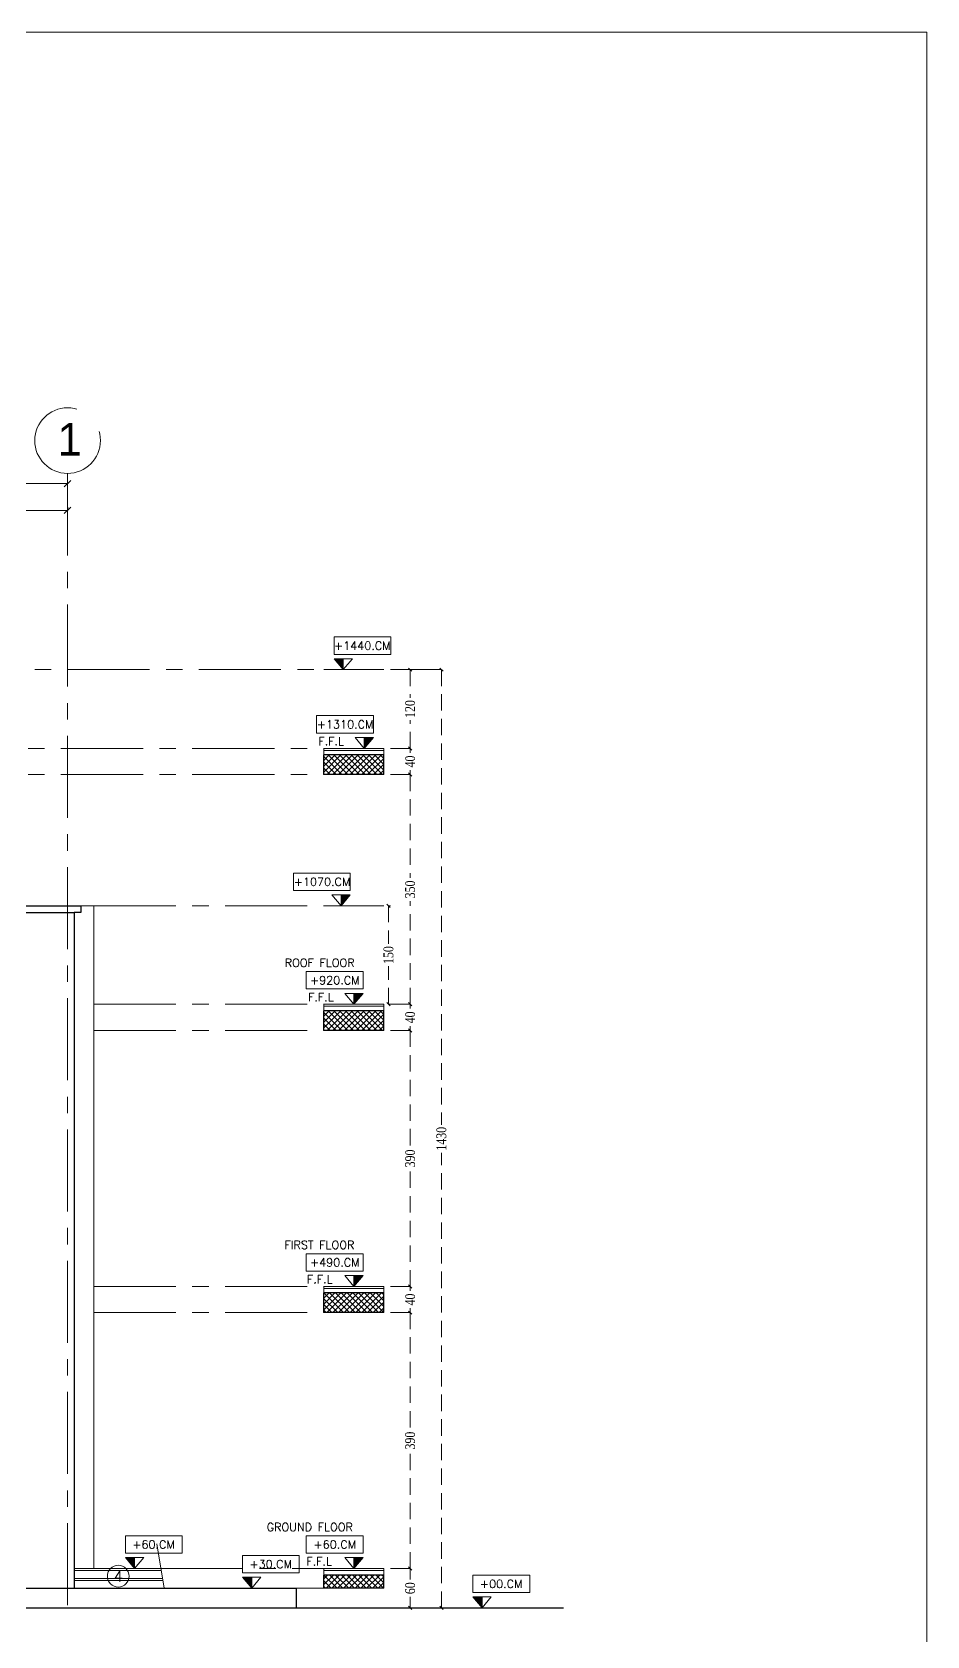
# Model space of a CAD drawing. Header units: inches. Extents: x -114 to 635, y -137 to 57.
# Drawn here: x 435.25 to 448.88, y 13.45 to 37.89 of the extents above; entities that cross this region are included whole.
import ezdxf
from ezdxf.enums import TextEntityAlignment as Align

# ---------------------------------------------------------------- set-up
doc = ezdxf.new("R2010")
doc.units = ezdxf.units.IN
doc.header["$MEASUREMENT"] = 0
doc.header["$PDMODE"] = 98
for name, pattern in [('CENTER', [2, 1.25, -0.25, 0.25, -0.25]), ('CENTERX2', [4, 2.5, -0.5, 0.5, -0.5]), ('DASHED2', [0.375, 0.25, -0.125])]:
    doc.linetypes.add(name, pattern=pattern)
doc.layers.get('0').update_dxf_attribs({"lineweight": 5})
doc.layers.get('Defpoints').update_dxf_attribs({"lineweight": 5})
for name, color, linetype, lineweight in [('A-FIN TAG', 1, 'Continuous', 9), ('A-FINISHING', 2, 'Continuous', 5), ('A-LEVEL TEXT', 3, 'Continuous', 5), ('AXIS DIMENSION', 8, 'Continuous', 5), ('BORDER A2', 7, 'Continuous', 50), ('dim', 1, 'Continuous', 9), ('ELEVATION 00', 7, 'Continuous', 30), ('ELEVATION 01', 4, 'Continuous', 25), ('ELEVATION05', 15, 'Continuous', 9), ('HATCH', 15, 'Continuous', 0), ('LEVEL SYMBOL', 8, 'Continuous', 5), ('LEVELS', 251, 'Continuous', 5), ('ROOMS DIMENSION', 3, 'Continuous', 5), ('STAIR', 1, 'Continuous', 5), ('WALL PROPOSED', 7, 'Continuous', 30)]:
    doc.layers.add(name, color=color, linetype=linetype, lineweight=lineweight)
doc.layers.add('AXIES', color=7, linetype='CENTER', lineweight=0, true_color=0x949596)
doc.styles.add('A0$0$002-F.FLOOR PLAN$0$xref plans$0$ATTRIBUTE', font='BKANT.TTF')
doc.styles.add('COMP', font='complex_.ttf')
doc.styles.add('MAIN', font='')
doc.styles.add('ROMANS', font='romans.shx', dxfattribs={"width": 0.7})
doc.styles.add('ST', font='times.ttf', dxfattribs={"width": 0.8})
doc.styles.add('TEXTN', font='arial.ttf', dxfattribs={"height": 0.2})
doc.styles.add('TEXTS', font='arial.ttf', dxfattribs={"width": 0.8})
doc.styles.get('MAIN').set_extended_font_data('Shonar Bangla')
doc.dimstyles.new('MFS-AXIS', dxfattribs={"dimtxt": 0.22, "dimasz": 0.1, "dimexe": 0, "dimexo": 0.15, "dimgap": 0.05, "dimtad": 1, "dimdec": 0, "dimlfac": 100, "dimzin": 0, "dimdsep": 46, "dimtxsty": 'MAIN', "dimblk": 'OBLIQUE', "dimcen": 0.09, "dimclrd": 1, "dimclre": 1, "dimclrt": 2, "dimadec": 0, "dimazin": 0, "dimtfac": 1, "dimtdec": 0, "dimtix": 1, "dimtofl": 0, "dimtmove": 2, "dimatfit": 3, "dimldrblk": 'OBLIQUE', "dimfxl": 0.05, "dimfxlon": 1, "dimtolj": 1, "dimtzin": 0, "dimlwd": -1, "dimarcsym": 1})
doc.dimstyles.new('RASH PLAN', dxfattribs={"dimtxt": 0.15, "dimasz": 0.05, "dimexe": 0, "dimexo": 0.1, "dimgap": 0.05, "dimtad": 0, "dimdec": 0, "dimlfac": 100, "dimzin": 0, "dimdsep": 46, "dimtxsty": 'ST', "dimblk": 'OBLIQUE', "dimcen": 0.09, "dimclrd": 200, "dimclre": 6, "dimclrt": 1, "dimadec": 0, "dimazin": 0, "dimtfac": 1, "dimtdec": 0, "dimtmove": 1, "dimatfit": 3, "dimldrblk": 'OBLIQUE', "dimfxl": 0, "dimtolj": 1, "dimtzin": 0, "dimlwd": -1, "dimlwe": -1, "dimarcsym": 0})

# ---------------------------------------------------------------- blocks, each defined once
blk = doc.blocks.new('_Oblique')
at = {"color": 0, "lineweight": -2}
blk.add_line((-0.5, -0.5), (0.5, 0.5), dxfattribs=at)
blk = doc.blocks.new('*D94')
at = {"layer": 'Defpoints', "color": 0, "transparency": 16777216}
for p in [(440.604, 18.774, 1890.58), (441.004, 18.774), (440.604, 18.374, 1890.818)]:
    blk.add_point(p, dxfattribs=at)
at = {"layer": 'ROOMS DIMENSION', "color": 3, "transparency": 16777216}
for p, q in [((440.704, 18.774), (441.004, 18.774)), ((440.704, 18.374), (441.004, 18.374))]:
    blk.add_line(p, q, dxfattribs=at)
at = {"layer": 'ROOMS DIMENSION', "color": 3, "linetype": 'DASHED2', "transparency": 16777216}
for p, q in [((441.004, 18.774), (441.004, 18.708)), ((441.004, 18.374), (441.004, 18.44))]:
    blk.add_line(p, q, dxfattribs=at)
at = {"layer": 'ROOMS DIMENSION', "color": 3, "transparency": 16777216, "xscale": 0.05, "yscale": 0.05, "zscale": 0.05}
for p, rotation in [((441.004, 18.774), 90), ((441.004, 18.374), 270)]:
    blk.add_blockref('_Oblique', p, dxfattribs=dict(at, rotation=rotation))
at = {"layer": 'ROOMS DIMENSION', "color": 3, "transparency": 16777216, "insert": (441.004, 18.574), "char_height": 0.15, "attachment_point": 5, "rotation": 90, "style": 'ST'}
blk.add_mtext('\\A1;40', dxfattribs=at)
blk = doc.blocks.new('*D95')
at = {"layer": 'Defpoints', "color": 0, "transparency": 16777216}
for p in [(440.604, 14.474, 4307.863), (441.004, 14.474), (440.604, 13.874)]:
    blk.add_point(p, dxfattribs=at)
at = {"layer": 'ROOMS DIMENSION', "color": 3, "transparency": 16777216}
for p, q in [((440.704, 14.474), (441.004, 14.474)), ((440.704, 13.874), (441.004, 13.874))]:
    blk.add_line(p, q, dxfattribs=at)
at = {"layer": 'ROOMS DIMENSION', "color": 3, "linetype": 'DASHED2', "transparency": 16777216}
for p, q in [((441.004, 14.474), (441.004, 14.306)), ((441.004, 13.874), (441.004, 14.042))]:
    blk.add_line(p, q, dxfattribs=at)
at = {"layer": 'ROOMS DIMENSION', "color": 3, "transparency": 16777216, "xscale": 0.05, "yscale": 0.05, "zscale": 0.05}
for p, rotation in [((441.004, 14.474), 90), ((441.004, 13.874), 270)]:
    blk.add_blockref('_Oblique', p, dxfattribs=dict(at, rotation=rotation))
at = {"layer": 'ROOMS DIMENSION', "color": 3, "transparency": 16777216, "insert": (441.004, 14.174), "char_height": 0.15, "attachment_point": 5, "rotation": 90, "style": 'ST'}
blk.add_mtext('\\A1;60', dxfattribs=at)
blk = doc.blocks.new('*D96')
at = {"layer": 'Defpoints', "color": 0, "transparency": 16777216}
for p in [(440.604, 18.374, -0.002), (441.004, 18.374), (440.604, 14.474)]:
    blk.add_point(p, dxfattribs=at)
at = {"layer": 'ROOMS DIMENSION', "color": 3, "transparency": 16777216}
for p, q in [((440.704, 18.374), (441.004, 18.374)), ((440.704, 14.474), (441.004, 14.474))]:
    blk.add_line(p, q, dxfattribs=at)
at = {"layer": 'ROOMS DIMENSION', "color": 3, "linetype": 'DASHED2', "transparency": 16777216}
for p, q in [((441.004, 18.374), (441.004, 16.6)), ((441.004, 14.474), (441.004, 16.248))]:
    blk.add_line(p, q, dxfattribs=at)
at = {"layer": 'ROOMS DIMENSION', "color": 3, "transparency": 16777216, "xscale": 0.05, "yscale": 0.05, "zscale": 0.05}
for p, rotation in [((441.004, 18.374), 90), ((441.004, 14.474), 270)]:
    blk.add_blockref('_Oblique', p, dxfattribs=dict(at, rotation=rotation))
at = {"layer": 'ROOMS DIMENSION', "color": 3, "transparency": 16777216, "insert": (441.004, 16.424), "char_height": 0.15, "attachment_point": 5, "rotation": 90, "style": 'ST'}
blk.add_mtext('\\A1;390', dxfattribs=at)
blk = doc.blocks.new('*D97')
at = {"layer": 'Defpoints', "color": 0, "transparency": 16777216}
for p in [(440.604, 22.674, 0.475), (441.004, 22.674), (440.604, 18.774)]:
    blk.add_point(p, dxfattribs=at)
at = {"layer": 'ROOMS DIMENSION', "color": 3, "transparency": 16777216}
for p, q in [((440.704, 22.674), (441.004, 22.674)), ((440.704, 18.774), (441.004, 18.774))]:
    blk.add_line(p, q, dxfattribs=at)
at = {"layer": 'ROOMS DIMENSION', "color": 3, "linetype": 'DASHED2', "transparency": 16777216}
for p, q in [((441.004, 22.674), (441.004, 20.9)), ((441.004, 18.774), (441.004, 20.548))]:
    blk.add_line(p, q, dxfattribs=at)
at = {"layer": 'ROOMS DIMENSION', "color": 3, "transparency": 16777216, "xscale": 0.05, "yscale": 0.05, "zscale": 0.05}
for p, rotation in [((441.004, 22.674), 90), ((441.004, 18.774), 270)]:
    blk.add_blockref('_Oblique', p, dxfattribs=dict(at, rotation=rotation))
at = {"layer": 'ROOMS DIMENSION', "color": 3, "transparency": 16777216, "insert": (441.004, 20.724), "char_height": 0.15, "attachment_point": 5, "rotation": 90, "style": 'ST'}
blk.add_mtext('\\A1;390', dxfattribs=at)
blk = doc.blocks.new('*D98')
at = {"layer": 'Defpoints', "color": 0, "transparency": 16777216}
for p in [(440.604, 23.074, 1890.58), (441.004, 23.074), (440.604, 22.674, 1890.818)]:
    blk.add_point(p, dxfattribs=at)
at = {"layer": 'ROOMS DIMENSION', "color": 3, "transparency": 16777216}
for p, q in [((440.704, 23.074), (441.004, 23.074)), ((440.704, 22.674), (441.004, 22.674))]:
    blk.add_line(p, q, dxfattribs=at)
at = {"layer": 'ROOMS DIMENSION', "color": 3, "linetype": 'DASHED2', "transparency": 16777216}
for p, q in [((441.004, 23.074), (441.004, 23.008)), ((441.004, 22.674), (441.004, 22.74))]:
    blk.add_line(p, q, dxfattribs=at)
at = {"layer": 'ROOMS DIMENSION', "color": 3, "transparency": 16777216, "xscale": 0.05, "yscale": 0.05, "zscale": 0.05}
for p, rotation in [((441.004, 23.074), 90), ((441.004, 22.674), 270)]:
    blk.add_blockref('_Oblique', p, dxfattribs=dict(at, rotation=rotation))
at = {"layer": 'ROOMS DIMENSION', "color": 3, "transparency": 16777216, "insert": (441.004, 22.874), "char_height": 0.15, "attachment_point": 5, "rotation": 90, "style": 'ST'}
blk.add_mtext('\\A1;40', dxfattribs=at)
blk = doc.blocks.new('TAG-ELE-LVL')
at = {"layer": 'LEVEL SYMBOL'}
for p, q in [((-0.21, 0.35), (-0.21, 0.75)), ((-0.21, 0.75), (1.09, 0.75)), ((1.09, 0.35), (1.09, 0.75)), ((-0.21, 0.35), (1.09, 0.35)), ((0, 0), (0, 0.25))]:
    blk.add_line(p, q, dxfattribs=at)
blk.add_lwpolyline([(0, 0), (0.21, 0.25), (-0.21, 0.25)], close=True, dxfattribs=at)
blk.add_solid([(-0.21, 0.25), (0, 0), (0, 0.25)], dxfattribs=at)
at = {"layer": 'LEVEL SYMBOL', "style": 'TEXTN', "width": 0.75}
blk.add_attdef('-', (0.361, 0.07), '', height=0.175, dxfattribs=at)
at = {"layer": 'LEVELS', "color": 1, "style": 'TEXTS', "width": 0.75}
blk.add_attdef('FLOOR-NAME', text='', height=0.25, dxfattribs=at).set_placement((-0.21, 0.8), align=Align.BOTTOM_LEFT)
blk.add_attdef('LVL', text='', height=0.225, dxfattribs=at).set_placement((0.44, 0.55), align=Align.MIDDLE_CENTER)
blk = doc.blocks.new('*D99')
at = {"layer": 'Defpoints', "color": 0, "transparency": 16777216}
for p in [(440.604, 28.174, -2934.948), (441.48, 28.174), (440.604, 13.874, -7242.811)]:
    blk.add_point(p, dxfattribs=at)
at = {"layer": 'ROOMS DIMENSION', "color": 3, "transparency": 16777216}
for p, q in [((440.704, 28.174), (441.48, 28.174)), ((440.704, 13.874), (441.48, 13.874))]:
    blk.add_line(p, q, dxfattribs=at)
at = {"layer": 'ROOMS DIMENSION', "color": 3, "linetype": 'DASHED2', "transparency": 16777216}
for p, q in [((441.48, 28.174), (441.48, 21.238)), ((441.48, 13.874), (441.48, 20.81))]:
    blk.add_line(p, q, dxfattribs=at)
at = {"layer": 'ROOMS DIMENSION', "color": 3, "transparency": 16777216, "xscale": 0.05, "yscale": 0.05, "zscale": 0.05}
for p, rotation in [((441.48, 28.174), 90), ((441.48, 13.874), 270)]:
    blk.add_blockref('_Oblique', p, dxfattribs=dict(at, rotation=rotation))
at = {"layer": 'ROOMS DIMENSION', "color": 3, "transparency": 16777216, "insert": (441.48, 21.024), "char_height": 0.15, "attachment_point": 5, "rotation": 90, "style": 'ST'}
blk.add_mtext('\\A1;1430', dxfattribs=at)
blk = doc.blocks.new('*D100')
at = {"layer": 'Defpoints', "color": 0, "transparency": 16777216}
for p in [(440.604, 26.574), (441.004, 26.574), (440.604, 23.074, 2934.944)]:
    blk.add_point(p, dxfattribs=at)
at = {"layer": 'ROOMS DIMENSION', "color": 3, "transparency": 16777216}
for p, q in [((440.704, 26.574), (441.004, 26.574)), ((440.704, 23.074), (441.004, 23.074))]:
    blk.add_line(p, q, dxfattribs=at)
at = {"layer": 'ROOMS DIMENSION', "color": 3, "linetype": 'DASHED2', "transparency": 16777216}
for p, q in [((441.004, 26.574), (441.004, 25)), ((441.004, 23.074), (441.004, 24.648))]:
    blk.add_line(p, q, dxfattribs=at)
at = {"layer": 'ROOMS DIMENSION', "color": 3, "transparency": 16777216, "xscale": 0.05, "yscale": 0.05, "zscale": 0.05}
for p, rotation in [((441.004, 26.574), 90), ((441.004, 23.074), 270)]:
    blk.add_blockref('_Oblique', p, dxfattribs=dict(at, rotation=rotation))
at = {"layer": 'ROOMS DIMENSION', "color": 3, "transparency": 16777216, "insert": (441.004, 24.824), "char_height": 0.15, "attachment_point": 5, "rotation": 90, "style": 'ST'}
blk.add_mtext('\\A1;350', dxfattribs=at)
blk = doc.blocks.new('*D101')
at = {"layer": 'Defpoints', "color": 0, "transparency": 16777216}
for p in [(440.604, 26.974, 1890.58), (441.004, 26.974), (440.604, 26.574, 1890.818)]:
    blk.add_point(p, dxfattribs=at)
at = {"layer": 'ROOMS DIMENSION', "color": 3, "transparency": 16777216}
for p, q in [((440.704, 26.974), (441.004, 26.974)), ((440.704, 26.574), (441.004, 26.574))]:
    blk.add_line(p, q, dxfattribs=at)
at = {"layer": 'ROOMS DIMENSION', "color": 3, "linetype": 'DASHED2', "transparency": 16777216}
for p, q in [((441.004, 26.974), (441.004, 26.908)), ((441.004, 26.574), (441.004, 26.64))]:
    blk.add_line(p, q, dxfattribs=at)
at = {"layer": 'ROOMS DIMENSION', "color": 3, "transparency": 16777216, "xscale": 0.05, "yscale": 0.05, "zscale": 0.05}
for p, rotation in [((441.004, 26.974), 90), ((441.004, 26.574), 270)]:
    blk.add_blockref('_Oblique', p, dxfattribs=dict(at, rotation=rotation))
at = {"layer": 'ROOMS DIMENSION', "color": 3, "transparency": 16777216, "insert": (441.004, 26.774), "char_height": 0.15, "attachment_point": 5, "rotation": 90, "style": 'ST'}
blk.add_mtext('\\A1;40', dxfattribs=at)
blk = doc.blocks.new('*D102')
at = {"layer": 'Defpoints', "color": 0, "transparency": 16777216}
for p in [(440.604, 28.174), (441.004, 28.174), (440.604, 26.974, 2934.944)]:
    blk.add_point(p, dxfattribs=at)
at = {"layer": 'ROOMS DIMENSION', "color": 3, "transparency": 16777216}
for p, q in [((440.704, 28.174), (441.004, 28.174)), ((440.704, 26.974), (441.004, 26.974))]:
    blk.add_line(p, q, dxfattribs=at)
at = {"layer": 'ROOMS DIMENSION', "color": 3, "linetype": 'DASHED2', "transparency": 16777216}
for p, q in [((441.004, 28.174), (441.004, 27.743)), ((441.004, 26.974), (441.004, 27.405))]:
    blk.add_line(p, q, dxfattribs=at)
at = {"layer": 'ROOMS DIMENSION', "color": 3, "transparency": 16777216, "xscale": 0.05, "yscale": 0.05, "zscale": 0.05}
for p, rotation in [((441.004, 28.174), 90), ((441.004, 26.974), 270)]:
    blk.add_blockref('_Oblique', p, dxfattribs=dict(at, rotation=rotation))
at = {"layer": 'ROOMS DIMENSION', "color": 3, "transparency": 16777216, "insert": (441.004, 27.574), "char_height": 0.15, "attachment_point": 5, "rotation": 90, "style": 'ST'}
blk.add_mtext('\\A1;120', dxfattribs=at)
blk = doc.blocks.new('*D103')
at = {"layer": 'Defpoints', "color": 0, "transparency": 16777216}
for p in [(440.604, 24.575), (440.674, 24.575), (440.604, 23.074)]:
    blk.add_point(p, dxfattribs=at)
at = {"layer": 'ROOMS DIMENSION', "color": 3, "transparency": 16777216}
for p, q in [((440.704, 24.575), (440.674, 24.575)), ((440.704, 23.074), (440.674, 23.074))]:
    blk.add_line(p, q, dxfattribs=at)
at = {"layer": 'ROOMS DIMENSION', "color": 3, "linetype": 'DASHED2', "transparency": 16777216}
for p, q in [((440.674, 24.575), (440.674, 23.994)), ((440.674, 23.074), (440.674, 23.655))]:
    blk.add_line(p, q, dxfattribs=at)
at = {"layer": 'ROOMS DIMENSION', "color": 3, "transparency": 16777216, "xscale": 0.05, "yscale": 0.05, "zscale": 0.05}
for p, rotation in [((440.674, 24.575), 90), ((440.674, 23.074), 270)]:
    blk.add_blockref('_Oblique', p, dxfattribs=dict(at, rotation=rotation))
at = {"layer": 'ROOMS DIMENSION', "color": 3, "transparency": 16777216, "insert": (440.674, 23.824), "char_height": 0.15, "attachment_point": 5, "rotation": 90, "style": 'ST'}
blk.add_mtext('\\A1;150', dxfattribs=at)
blk = doc.blocks.new('FINISHING TAG')
at = {"color": 1}
blk.add_circle((0, 0), 295, dxfattribs=at)
at = {"color": 3, "style": 'COMP'}
blk.add_attdef('0', text='', height=250, dxfattribs=at).set_placement((4, -2), align=Align.MIDDLE)
blk = doc.blocks.new('*D1017')
at = {"layer": 'AXIS DIMENSION', "color": 1, "linetype": 'Continuous', "lineweight": -2, "transparency": 16777216}
for p, q in [((429.586, 30.652), (429.586, 30.602)), ((435.786, 30.652), (435.786, 30.602))]:
    blk.add_line(p, q, dxfattribs=at)
at = {"layer": 'AXIS DIMENSION', "color": 17, "linetype": 'Continuous', "transparency": 16777216}
blk.add_line((435.786, 30.602), (429.586, 30.602), dxfattribs=at)
at = {"layer": 'Defpoints', "color": 0, "transparency": 16777216}
for p in [(429.586, 31.165), (435.786, 31.165), (429.586, 30.602)]:
    blk.add_point(p, dxfattribs=at)
at = {"layer": 'AXIS DIMENSION', "color": 17, "transparency": 16777216, "xscale": 0.1, "yscale": 0.1, "zscale": 0.1, "rotation": 180}
blk.add_blockref('_Oblique', (429.586, 30.602), dxfattribs=at)
at = {"layer": 'AXIS DIMENSION', "color": 17, "transparency": 16777216, "xscale": 0.1, "yscale": 0.1, "zscale": 0.1}
blk.add_blockref('_Oblique', (435.786, 30.602), dxfattribs=at)
at = {"layer": 'AXIS DIMENSION', "color": 3, "transparency": 16777216, "insert": (432.686, 30.762), "char_height": 0.22, "attachment_point": 5, "style": 'MAIN'}
blk.add_mtext('\\A1;620', dxfattribs=at)
blk = doc.blocks.new('*D1025')
at = {"layer": 'AXIS DIMENSION', "color": 1, "linetype": 'Continuous', "lineweight": -2, "transparency": 16777216}
for p, q in [((413.786, 31.015), (413.786, 31.009)), ((435.786, 31.015), (435.786, 31.009))]:
    blk.add_line(p, q, dxfattribs=at)
at = {"layer": 'AXIS DIMENSION', "color": 17, "linetype": 'Continuous', "transparency": 16777216}
blk.add_line((435.786, 31.009), (413.786, 31.009), dxfattribs=at)
at = {"layer": 'Defpoints', "color": 0, "transparency": 16777216}
for p in [(413.786, 31.165), (435.786, 31.165), (413.786, 31.009)]:
    blk.add_point(p, dxfattribs=at)
at = {"layer": 'AXIS DIMENSION', "color": 17, "transparency": 16777216, "xscale": 0.1, "yscale": 0.1, "zscale": 0.1, "rotation": 180}
blk.add_blockref('_Oblique', (413.786, 31.009), dxfattribs=at)
at = {"layer": 'AXIS DIMENSION', "color": 17, "transparency": 16777216, "xscale": 0.1, "yscale": 0.1, "zscale": 0.1}
blk.add_blockref('_Oblique', (435.786, 31.009), dxfattribs=at)
at = {"layer": 'AXIS DIMENSION', "color": 3, "transparency": 16777216, "insert": (423.288, 31.169), "char_height": 0.22, "attachment_point": 5, "style": 'MAIN'}
blk.add_mtext('\\A1;2200', dxfattribs=at)

msp = doc.modelspace()

# ---------------------------------------------------------------- hatches: boundary and pattern name
at = {"layer": 'HATCH'}
h = msp.add_hatch(dxfattribs=at)
h.set_pattern_fill('ANSI37', color=256, scale=0.5, angle=180, style=0)
h.set_pattern_definition([(225, (795.96807, 316.42457), (0.044194174, -0.044194174), []), (315, (795.96807, 316.42457), (0.044194174, 0.044194174), [])])
h.paths.add_polyline_path([(440.604, 26.874), (440.604, 26.574), (439.689, 26.574), (439.689, 26.874)])
h = msp.add_hatch(dxfattribs=at)
h.set_pattern_fill('ANSI37', color=256, scale=0.5, angle=180, style=0)
h.set_pattern_definition([(225, (795.96807, 312.52457), (0.044194174, -0.044194174), []), (315, (795.96807, 312.52457), (0.044194174, 0.044194174), [])])
h.paths.add_polyline_path([(440.604, 22.974), (440.604, 22.674), (439.689, 22.674), (439.689, 22.974)])
h = msp.add_hatch(dxfattribs=at)
h.set_pattern_fill('ANSI37', color=256, scale=0.5, angle=180, style=0)
h.set_pattern_definition([(225, (797.96807, 312.52457), (0.044194174, -0.044194174), []), (315, (797.96807, 312.52457), (0.044194174, 0.044194174), [])])
h.paths.add_polyline_path([(440.604, 18.674), (440.604, 18.374), (439.689, 18.374), (439.689, 18.674)])
h = msp.add_hatch(dxfattribs=at)
h.set_pattern_fill('ANSI37', color=256, scale=0.5, angle=180, style=0)
h.set_pattern_definition([(225, (795.96807, 312.52457), (0.044194174, -0.044194174), []), (315, (795.96807, 312.52457), (0.044194174, 0.044194174), [])])
h.paths.add_polyline_path([(439.689, 14.374), (440.604, 14.374), (440.604, 14.174), (439.689, 14.174)])

# ---------------------------------------------------------------- linework, layer by layer
at = {"layer": 'A-FINISHING'}
for p, q in [((440.604, 28.174), (439.689, 28.174)), ((440.604, 26.974), (439.689, 26.974)), ((439.689, 26.874), (439.689, 26.974)), ((440.604, 26.944), (439.689, 26.944)), ((440.604, 26.874), (440.604, 26.974)), ((440.604, 24.575), (439.689, 24.575)), ((440.604, 23.074), (439.689, 23.074)), ((439.689, 22.974), (439.689, 23.074)), ((440.604, 23.044), (439.689, 23.044)), ((440.604, 22.974), (440.604, 23.074)), ((440.604, 18.774), (439.689, 18.774)), ((439.689, 18.674), (439.689, 18.774)), ((440.604, 18.744), (439.689, 18.744)), ((440.604, 18.674), (440.604, 18.774)), ((440.604, 14.474), (439.689, 14.474)), ((439.689, 14.374), (439.689, 14.474)), ((440.604, 14.444), (439.689, 14.444)), ((440.604, 14.374), (440.604, 14.474))]:
    msp.add_line(p, q, dxfattribs=at)
at = {"layer": 'AXIES', "linetype": 'CENTERX2', "ltscale": 0.5}
for p, q in [((435.786, 31.165), (435.786, 13.874)), ((429.786, 28.174), (439.689, 28.174)), ((429.686, 26.974), (439.689, 26.974)), ((429.686, 26.574), (439.689, 26.574)), ((436.186, 24.575), (439.689, 24.575)), ((436.186, 23.074), (439.689, 23.074)), ((436.186, 22.674), (439.689, 22.674)), ((436.186, 18.774), (439.689, 18.774)), ((436.186, 18.374), (439.689, 18.374)), ((437.207, 14.474), (439.689, 14.474)), ((437.255, 14.174), (439.689, 14.174))]:
    msp.add_line(p, q, dxfattribs=at)
at = {"layer": 'AXIES', "linetype": 'CENTERX2'}
msp.add_circle((435.786, 31.665), 0.5, dxfattribs=at)
at = {"layer": 'BORDER A2', "lineweight": 5}
msp.add_lwpolyline([(403.275, -2.308), (448.875, -2.308), (448.875, 37.892), (403.275, 37.892)], close=True, dxfattribs=at)
at = {"layer": 'dim'}
msp.add_line((437.148, 14.848), (437.255, 14.174), dxfattribs=at)
at = {"layer": 'ELEVATION 00'}
for p, q in [((409.926, 14.174), (439.268, 14.174)), ((439.268, 14.174), (439.268, 13.874)), ((405.586, 13.874), (443.339, 13.874))]:
    msp.add_line(p, q, dxfattribs=at)
at = {"layer": 'ELEVATION 01'}
msp.add_line((413.185, 24.475), (435.886, 24.475), dxfattribs=at)
for points in [[(413.085, 24.575), (435.886, 24.575)], [(435.886, 24.575), (435.986, 24.575), (435.986, 24.475), (435.886, 24.475)], [(435.886, 24.475), (435.886, 14.174)]]:
    msp.add_lwpolyline(points, dxfattribs=at)
at = {"layer": 'ELEVATION05'}
msp.add_line((435.986, 24.575), (436.186, 24.575), dxfattribs=at)
msp.add_lwpolyline([(436.186, 24.575), (436.186, 14.474)], dxfattribs=at)
at = {"layer": 'STAIR'}
for p, q in [((437.212, 14.444), (435.886, 14.444)), ((437.236, 14.294), (435.886, 14.294))]:
    msp.add_line(p, q, dxfattribs=at)
for points in [[(437.207, 14.474), (435.886, 14.474)], [(437.231, 14.324), (435.886, 14.324)]]:
    msp.add_lwpolyline(points, dxfattribs=at)
at = {"layer": 'WALL PROPOSED'}
for p, q in [((439.689, 26.574), (439.689, 26.874)), ((440.604, 26.874), (439.689, 26.874)), ((440.604, 26.574), (440.604, 26.874)), ((440.604, 26.574), (439.689, 26.574)), ((439.689, 22.674), (439.689, 22.974)), ((440.604, 22.974), (439.689, 22.974)), ((440.604, 22.674), (440.604, 22.974)), ((440.604, 22.674), (439.689, 22.674)), ((440.604, 18.674), (439.689, 18.674)), ((439.689, 18.374), (439.689, 18.674)), ((440.604, 18.374), (440.604, 18.674)), ((440.604, 18.374), (439.689, 18.374)), ((440.604, 14.374), (439.689, 14.374)), ((439.689, 14.174), (439.689, 14.374)), ((440.604, 14.174), (440.604, 14.374)), ((440.604, 14.174), (439.689, 14.174))]:
    msp.add_line(p, q, dxfattribs=at)

# ---------------------------------------------------------------- block references
at = {"layer": 'A-FIN TAG'}
ref = msp.add_blockref('FINISHING TAG', (436.558, 14.357), dxfattribs=dict(at, xscale=0.0005631999999877735, yscale=0.0005631999999877735, zscale=0.0005631999999877735))
ref.add_attrib('0', '4', dxfattribs={"layer": '0', "color": 3, "height": 0.169, "style": 'COMP'}).set_placement((436.561, 14.356), align=Align.MIDDLE)
at = {"layer": 'LEVEL SYMBOL'}
ref = msp.add_blockref('TAG-ELE-LVL', (439.986, 28.174, 2934.706), dxfattribs=dict(at, xscale=0.6652799999999388, yscale=0.6652799999999388, zscale=0.6652799999999388))
ref.add_attrib('LVL', '+1440.CM', dxfattribs={"layer": 'A-LEVEL TEXT', "height": 0.125, "style": 'ROMANS'}).set_placement((440.276, 28.54, 2934.706), align=Align.MIDDLE_CENTER)
ref = msp.add_blockref('TAG-ELE-LVL', (440.304, 26.974), dxfattribs=dict(at, xscale=-0.6652799999999388, yscale=0.6652799999999388, zscale=0.6652799999999388))
ref.add_attrib('-', ' F.F.L', (439.52, 27.02), dxfattribs={"layer": 'A-LEVEL TEXT', "height": 0.125, "style": 'ROMANS'})
ref.add_attrib('LVL', '+1310.CM', dxfattribs={"layer": 'LEVELS', "color": 1, "height": 0.125, "style": 'ROMANS'}).set_placement((440.014, 27.34), align=Align.MIDDLE_CENTER)
ref = msp.add_blockref('TAG-ELE-LVL', (439.953, 24.575), dxfattribs=dict(at, xscale=-0.6652799999999388, yscale=0.6652799999999388, zscale=0.6652799999999388))
ref.add_attrib('LVL', '+1070.CM', dxfattribs={"layer": 'A-LEVEL TEXT', "height": 0.125, "style": 'ROMANS'}).set_placement((439.663, 24.941), align=Align.MIDDLE_CENTER)
ref = msp.add_blockref('TAG-ELE-LVL', (440.147, 23.074, 1044.363), dxfattribs=dict(at, xscale=-0.6652799999999388, yscale=0.6652799999999388, zscale=0.6652799999999388))
ref.add_attrib('FLOOR-NAME', 'ROOF FLOOR', dxfattribs={"layer": 'A-LEVEL TEXT', "color": 3, "height": 0.125, "style": 'ROMANS'}).set_placement((439.093, 23.606, 1044.363), align=Align.BOTTOM_LEFT)
ref.add_attrib('-', ' F.F.L', (439.363, 23.12, 1044.363), dxfattribs={"layer": 'A-LEVEL TEXT', "height": 0.125, "style": 'ROMANS'})
ref.add_attrib('LVL', '+920.CM', dxfattribs={"layer": 'A-LEVEL TEXT', "height": 0.125, "style": 'ROMANS'}).set_placement((439.857, 23.44, 1044.363), align=Align.MIDDLE_CENTER)
ref = msp.add_blockref('TAG-ELE-LVL', (440.147, 18.774, 2934.706), dxfattribs=dict(at, xscale=-0.6652799999999388, yscale=0.6652799999999388, zscale=0.6652799999999388))
ref.add_attrib('FLOOR-NAME', 'FIRST FLOOR', dxfattribs={"layer": 'A-LEVEL TEXT', "height": 0.125, "style": 'ROMANS'}).set_placement((439.089, 19.306, 2934.706), align=Align.BOTTOM_LEFT)
ref.add_attrib('-', ' F.F.L', (439.346, 18.82, 2934.706), dxfattribs={"layer": 'A-LEVEL TEXT', "height": 0.125, "style": 'ROMANS'})
ref.add_attrib('LVL', '+490.CM', dxfattribs={"layer": 'A-LEVEL TEXT', "height": 0.125, "style": 'ROMANS'}).set_placement((439.857, 19.14, 2934.706), align=Align.MIDDLE_CENTER)
ref = msp.add_blockref('TAG-ELE-LVL', (440.147, 14.474, 1044.366), dxfattribs=dict(at, xscale=-0.6652799999999388, yscale=0.6652799999999388, zscale=0.6652799999999388))
ref.add_attrib('FLOOR-NAME', 'GROUND FLOOR', dxfattribs={"layer": 'A-LEVEL TEXT', "height": 0.125, "style": 'ROMANS'}).set_placement((438.819, 15.006, 1044.366), align=Align.BOTTOM_LEFT)
ref.add_attrib('-', ' F.F.L', (439.337, 14.52, 1044.366), dxfattribs={"layer": 'A-LEVEL TEXT', "height": 0.125, "style": 'ROMANS'})
ref.add_attrib('LVL', '+60.CM', dxfattribs={"layer": 'A-LEVEL TEXT', "height": 0.125, "style": 'ROMANS'}).set_placement((439.857, 14.84, 1044.366), align=Align.MIDDLE_CENTER)
ref = msp.add_blockref('TAG-ELE-LVL', (436.807, 14.474, 1044.366), dxfattribs=dict(at, xscale=0.6652799999999388, yscale=0.6652799999999388, zscale=0.6652799999999388))
ref.add_attrib('LVL', '+60.CM', dxfattribs={"layer": 'A-LEVEL TEXT', "height": 0.125, "style": 'ROMANS'}).set_placement((437.096, 14.84, 1044.366), align=Align.MIDDLE_CENTER)
ref = msp.add_blockref('TAG-ELE-LVL', (438.591, 14.174, 1044.366), dxfattribs=dict(at, xscale=0.6652799999999388, yscale=0.6652799999999388, zscale=0.6652799999999388))
ref.add_attrib('LVL', '+30.CM', dxfattribs={"layer": 'A-LEVEL TEXT', "height": 0.125, "style": 'ROMANS'}).set_placement((438.881, 14.54, 1044.366), align=Align.MIDDLE_CENTER)
ref = msp.add_blockref('TAG-ELE-LVL', (442.101, 13.874, -4307.863), dxfattribs=dict(at, xscale=0.6652799999999388, yscale=0.6652799999999388, zscale=0.6652799999999388))
ref.add_attrib('LVL', '+00.CM', dxfattribs={"layer": 'A-LEVEL TEXT', "height": 0.125, "style": 'ROMANS'}).set_placement((442.391, 14.24, -4307.863), align=Align.MIDDLE_CENTER)

# ---------------------------------------------------------------- texts
at = {"layer": 'AXIES', "linetype": 'CENTERX2', "style": 'A0$0$002-F.FLOOR PLAN$0$xref plans$0$ATTRIBUTE'}
msp.add_text('1', height=0.495, dxfattribs=at).set_placement((435.635, 31.438))

# ---------------------------------------------------------------- dimensions: what is measured, and where the dimension line sits
at = {"layer": 'AXIS DIMENSION'}
dim = msp.add_linear_dim(base=(413.786, 31.009), p1=(435.786, 31.165), p2=(413.786, 31.165), angle=180, dimstyle='MFS-AXIS', override={"dimclrd": 17, "dimclrt": 3}, dxfattribs=at)
dim.commit()
dim.dimension.update_dxf_attribs({"geometry": '*D1025', "text_midpoint": (423.288, 31.169), "dimtype": 160})
dim = msp.add_linear_dim(base=(429.586, 30.602), p1=(435.786, 31.165), p2=(429.586, 31.165), angle=180, dimstyle='MFS-AXIS', override={"dimclrd": 17, "dimclrt": 3}, dxfattribs=at)
dim.commit()
dim.dimension.update_dxf_attribs({"geometry": '*D1017', "text_midpoint": (432.686, 30.762)})
at = {"layer": 'ROOMS DIMENSION'}
for base, p1, p2, picture, middle in [((441.48, 28.174, 2934.948), (440.604, 13.874, -4307.863), (440.604, 28.174), '*D99', (441.48, 21.024, 2934.948)), ((441.004, 28.174), (440.604, 26.974, 2934.944), (440.604, 28.174), '*D102', (441.004, 27.574)), ((441.004, 26.974, 1044.363), (440.604, 26.574, 2935.181), (440.604, 26.974, 2934.944), '*D101', (441.004, 26.774, 1044.363)), ((441.004, 26.574), (440.604, 23.074, 2934.944), (440.604, 26.574), '*D100', (441.004, 24.824)), ((440.674, 24.575), (440.604, 23.074), (440.604, 24.575), '*D103', (440.674, 23.824)), ((441.004, 23.074, 1044.363), (440.604, 22.674, 2935.181), (440.604, 23.074, 2934.944), '*D98', (441.004, 22.874, 1044.363)), ((441.004, 22.674, 2934.706), (440.604, 18.774, 2934.706), (440.604, 22.674, 2935.181), '*D97', (441.004, 20.724, 2934.706)), ((441.004, 18.774, 1044.126), (440.604, 18.374, 2934.944), (440.604, 18.774, 2934.706), '*D94', (441.004, 18.574, 1044.126)), ((441.004, 18.374, 2934.946), (440.604, 14.474, 2934.946), (440.604, 18.374, 2934.944), '*D96', (441.004, 16.424, 2934.946)), ((441.004, 14.474, -4307.863), (440.604, 13.874, -4307.863), (440.604, 14.474), '*D95', (441.004, 14.174, -4307.863))]:
    dim = msp.add_linear_dim(base=base, p1=p1, p2=p2, angle=90, dimstyle='RASH PLAN', override={"dimclrd": 3, "dimclre": 3, "dimclrt": 3}, dxfattribs=at)
    dim.commit()
    dim.dimension.update_dxf_attribs({"geometry": picture, "text_midpoint": middle})

doc.saveas('drawing.dxf')
